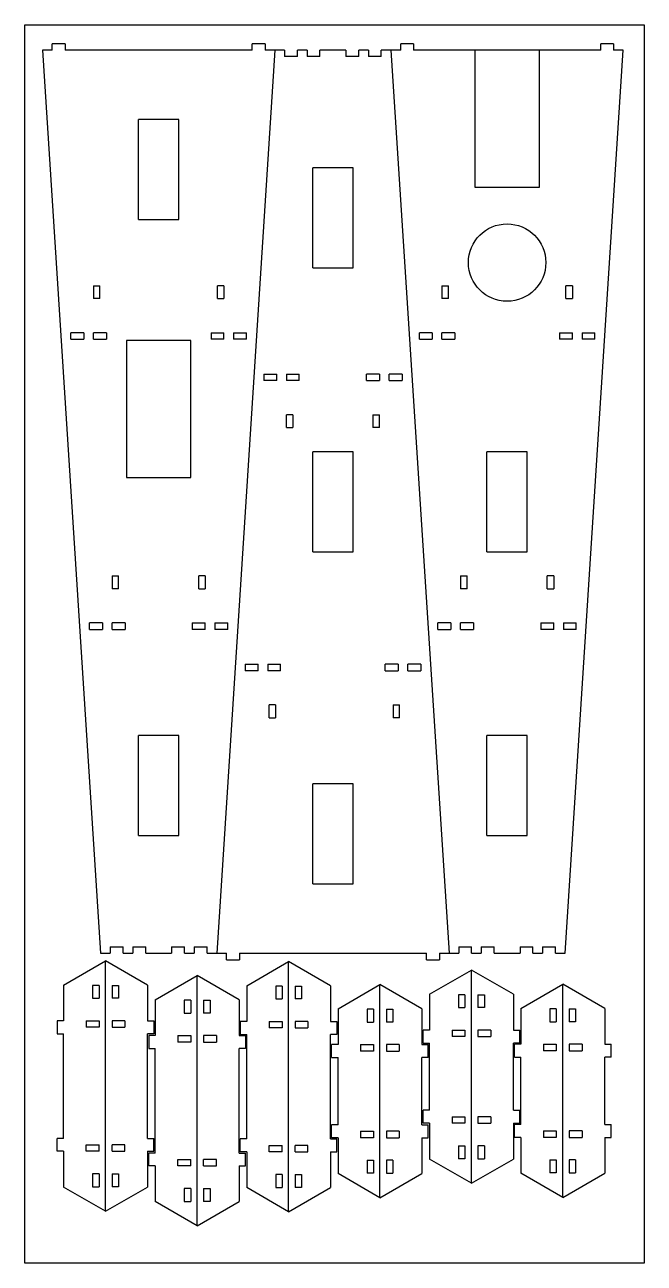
# Model space of a CAD drawing. Header units: inches. Extents: x -64.6 to -38.9, y -28.7 to 20.2.
# Drawn here: x -64.56 to -52.56, y -28.49 to -4.49 of the extents above; entities that cross this region are included whole.
import ezdxf

# ---------------------------------------------------------------- set-up
doc = ezdxf.new("R2010")
doc.units = ezdxf.units.IN
doc.header["$MEASUREMENT"] = 0
doc.linetypes.add('Continuous2', pattern=[0])
doc.layers.add('Cut', color=7, linetype='Continuous')

msp = doc.modelspace()

# ---------------------------------------------------------------- linework, layer by layer
at = {"color": 3, "linetype": 'Continuous2', "lineweight": -3, "true_color": 0x00ff00}
for p, q in [((-64.56, -4.486), (-52.56, -4.486)), ((-64.56, -28.486), (-64.56, -4.486)), ((-52.56, -4.486), (-52.56, -28.486)), ((-52.56, -28.486), (-64.56, -28.486))]:
    msp.add_line(p, q, dxfattribs=at)
msp.add_circle((-55.216, -9.095), 0.75)
at = {"layer": 'Cut', "color": 7, "linetype": 'Continuous2', "lineweight": -3, "true_color": 0xffffff}
for p, q in [((-64.028, -4.979), (-64.216, -4.979)), ((-64.216, -4.979), (-63.091, -22.479)), ((-64.028, -4.979), (-64.028, -4.854)), ((-63.778, -4.854), (-64.028, -4.854)), ((-63.778, -4.854), (-63.778, -4.979)), ((-60.153, -4.979), (-63.778, -4.979)), ((-59.716, -4.979), (-60.841, -22.479)), ((-60.153, -4.979), (-60.153, -4.854)), ((-59.903, -4.854), (-60.153, -4.854)), ((-59.903, -4.854), (-59.903, -4.979)), ((-59.716, -4.979), (-59.903, -4.979)), ((-59.528, -4.979), (-59.716, -4.979)), ((-59.528, -4.979), (-59.528, -5.104)), ((-59.091, -4.979), (-59.278, -4.979)), ((-59.278, -5.104), (-59.278, -4.979)), ((-59.091, -4.979), (-59.091, -5.104)), ((-58.341, -4.979), (-58.841, -4.979)), ((-58.841, -5.104), (-58.841, -4.979)), ((-58.341, -4.979), (-58.341, -5.104)), ((-57.903, -4.979), (-58.091, -4.979)), ((-58.091, -5.104), (-58.091, -4.979)), ((-57.903, -4.979), (-57.903, -5.104)), ((-57.466, -4.979), (-57.653, -4.979)), ((-57.653, -5.104), (-57.653, -4.979)), ((-57.278, -4.979), (-57.466, -4.979)), ((-57.466, -4.979), (-56.341, -22.479)), ((-57.278, -4.979), (-57.278, -4.854)), ((-57.028, -4.854), (-57.278, -4.854)), ((-57.028, -4.854), (-57.028, -4.979)), ((-53.403, -4.979), (-57.028, -4.979)), ((-54.591, -4.979), (-55.841, -4.979)), ((-55.841, -4.979), (-55.841, -7.635)), ((-54.591, -7.635), (-54.591, -4.979)), ((-54.091, -22.479), (-52.966, -4.979)), ((-53.403, -4.979), (-53.403, -4.854)), ((-53.153, -4.854), (-53.403, -4.854)), ((-53.153, -4.854), (-53.153, -4.979)), ((-52.966, -4.979), (-53.153, -4.979)), ((-59.278, -5.104), (-59.528, -5.104)), ((-58.841, -5.104), (-59.091, -5.104)), ((-58.091, -5.104), (-58.341, -5.104)), ((-57.653, -5.104), (-57.903, -5.104)), ((-61.575, -6.324), (-62.356, -6.324)), ((-62.356, -8.261), (-62.356, -6.324)), ((-61.575, -8.261), (-61.575, -6.324)), ((-58.2, -7.26), (-58.981, -7.26)), ((-58.981, -9.198), (-58.981, -7.26)), ((-58.2, -9.198), (-58.2, -7.26)), ((-55.841, -7.635), (-54.591, -7.635)), ((-62.356, -8.261), (-61.575, -8.261)), ((-58.981, -9.198), (-58.2, -9.198)), ((-63.229, -9.542), (-63.104, -9.542)), ((-63.229, -9.542), (-63.229, -9.792)), ((-63.104, -9.792), (-63.104, -9.542)), ((-60.702, -9.542), (-60.827, -9.542)), ((-60.827, -9.792), (-60.827, -9.542)), ((-60.702, -9.542), (-60.702, -9.792)), ((-56.479, -9.542), (-56.354, -9.542)), ((-56.479, -9.542), (-56.479, -9.792)), ((-56.354, -9.792), (-56.354, -9.542)), ((-53.952, -9.542), (-54.077, -9.542)), ((-54.077, -9.792), (-54.077, -9.542)), ((-53.952, -9.542), (-53.952, -9.792)), ((-63.104, -9.792), (-63.229, -9.792)), ((-60.827, -9.792), (-60.702, -9.792)), ((-56.354, -9.792), (-56.479, -9.792)), ((-54.077, -9.792), (-53.952, -9.792)), ((-63.666, -10.579), (-63.666, -10.454)), ((-63.416, -10.454), (-63.666, -10.454)), ((-63.416, -10.454), (-63.416, -10.579)), ((-63.229, -10.579), (-63.229, -10.454)), ((-62.979, -10.454), (-63.229, -10.454)), ((-62.979, -10.454), (-62.979, -10.579)), ((-60.952, -10.454), (-60.952, -10.579)), ((-60.952, -10.454), (-60.702, -10.454)), ((-60.702, -10.579), (-60.702, -10.454)), ((-60.515, -10.454), (-60.515, -10.579)), ((-60.515, -10.454), (-60.265, -10.454)), ((-60.265, -10.579), (-60.265, -10.454)), ((-56.916, -10.579), (-56.916, -10.454)), ((-56.666, -10.454), (-56.916, -10.454)), ((-56.666, -10.454), (-56.666, -10.579)), ((-56.479, -10.579), (-56.479, -10.454)), ((-56.229, -10.454), (-56.479, -10.454)), ((-56.229, -10.454), (-56.229, -10.579)), ((-54.202, -10.454), (-54.202, -10.579)), ((-54.202, -10.454), (-53.952, -10.454)), ((-53.952, -10.579), (-53.952, -10.454)), ((-53.765, -10.454), (-53.765, -10.579)), ((-53.765, -10.454), (-53.515, -10.454)), ((-53.515, -10.579), (-53.515, -10.454)), ((-63.666, -10.579), (-63.416, -10.579)), ((-63.229, -10.579), (-62.979, -10.579)), ((-61.341, -10.604), (-62.591, -10.604)), ((-62.591, -10.604), (-62.591, -13.26)), ((-61.341, -13.26), (-61.341, -10.604)), ((-60.702, -10.579), (-60.952, -10.579)), ((-60.265, -10.579), (-60.515, -10.579)), ((-56.916, -10.579), (-56.666, -10.579)), ((-56.479, -10.579), (-56.229, -10.579)), ((-53.952, -10.579), (-54.202, -10.579)), ((-53.515, -10.579), (-53.765, -10.579)), ((-59.93, -11.254), (-59.93, -11.379)), ((-59.93, -11.254), (-59.68, -11.254)), ((-59.68, -11.379), (-59.68, -11.254)), ((-59.492, -11.254), (-59.492, -11.379)), ((-59.492, -11.254), (-59.242, -11.254)), ((-59.242, -11.379), (-59.242, -11.254)), ((-57.939, -11.379), (-57.939, -11.254)), ((-57.689, -11.254), (-57.939, -11.254)), ((-57.689, -11.254), (-57.689, -11.379)), ((-57.501, -11.379), (-57.501, -11.254)), ((-57.251, -11.254), (-57.501, -11.254)), ((-57.251, -11.254), (-57.251, -11.379)), ((-59.68, -11.379), (-59.93, -11.379)), ((-59.242, -11.379), (-59.492, -11.379)), ((-57.939, -11.379), (-57.689, -11.379)), ((-57.501, -11.379), (-57.251, -11.379)), ((-59.492, -12.292), (-59.492, -12.042)), ((-59.367, -12.042), (-59.492, -12.042)), ((-59.367, -12.042), (-59.367, -12.292)), ((-57.814, -12.042), (-57.689, -12.042)), ((-57.814, -12.042), (-57.814, -12.292)), ((-57.689, -12.292), (-57.689, -12.042)), ((-59.492, -12.292), (-59.367, -12.292)), ((-57.689, -12.292), (-57.814, -12.292)), ((-58.2, -12.76), (-58.981, -12.76)), ((-58.981, -14.698), (-58.981, -12.76)), ((-58.2, -14.698), (-58.2, -12.76)), ((-54.825, -12.76), (-55.606, -12.76)), ((-55.606, -14.698), (-55.606, -12.76)), ((-54.825, -14.698), (-54.825, -12.76)), ((-62.591, -13.26), (-61.341, -13.26)), ((-58.981, -14.698), (-58.2, -14.698)), ((-55.606, -14.698), (-54.825, -14.698)), ((-62.867, -15.167), (-62.742, -15.167)), ((-62.867, -15.167), (-62.867, -15.417)), ((-62.742, -15.417), (-62.742, -15.167)), ((-61.064, -15.167), (-61.189, -15.167)), ((-61.189, -15.417), (-61.189, -15.167)), ((-61.064, -15.167), (-61.064, -15.417)), ((-56.117, -15.167), (-55.992, -15.167)), ((-56.117, -15.167), (-56.117, -15.417)), ((-55.992, -15.417), (-55.992, -15.167)), ((-54.314, -15.167), (-54.439, -15.167)), ((-54.439, -15.417), (-54.439, -15.167)), ((-54.314, -15.167), (-54.314, -15.417)), ((-62.742, -15.417), (-62.867, -15.417)), ((-61.189, -15.417), (-61.064, -15.417)), ((-55.992, -15.417), (-56.117, -15.417)), ((-54.439, -15.417), (-54.314, -15.417)), ((-63.305, -16.204), (-63.305, -16.079)), ((-63.055, -16.079), (-63.305, -16.079)), ((-63.055, -16.079), (-63.055, -16.204)), ((-62.867, -16.204), (-62.867, -16.079)), ((-62.617, -16.079), (-62.867, -16.079)), ((-62.617, -16.079), (-62.617, -16.204)), ((-61.314, -16.079), (-61.314, -16.204)), ((-61.314, -16.079), (-61.064, -16.079)), ((-61.064, -16.204), (-61.064, -16.079)), ((-60.876, -16.079), (-60.876, -16.204)), ((-60.876, -16.079), (-60.626, -16.079)), ((-60.626, -16.204), (-60.626, -16.079)), ((-56.555, -16.204), (-56.555, -16.079)), ((-56.305, -16.079), (-56.555, -16.079)), ((-56.305, -16.079), (-56.305, -16.204)), ((-56.117, -16.204), (-56.117, -16.079)), ((-55.867, -16.079), (-56.117, -16.079)), ((-55.867, -16.079), (-55.867, -16.204)), ((-54.564, -16.079), (-54.564, -16.204)), ((-54.564, -16.079), (-54.314, -16.079)), ((-54.314, -16.204), (-54.314, -16.079)), ((-54.126, -16.079), (-54.126, -16.204)), ((-54.126, -16.079), (-53.876, -16.079)), ((-53.876, -16.204), (-53.876, -16.079)), ((-63.305, -16.204), (-63.055, -16.204)), ((-62.867, -16.204), (-62.617, -16.204)), ((-61.064, -16.204), (-61.314, -16.204)), ((-60.626, -16.204), (-60.876, -16.204)), ((-56.555, -16.204), (-56.305, -16.204)), ((-56.117, -16.204), (-55.867, -16.204)), ((-54.314, -16.204), (-54.564, -16.204)), ((-53.876, -16.204), (-54.126, -16.204)), ((-60.291, -16.879), (-60.291, -17.004)), ((-60.291, -16.879), (-60.041, -16.879)), ((-60.041, -17.004), (-60.291, -17.004)), ((-60.041, -17.004), (-60.041, -16.879)), ((-59.854, -16.879), (-59.854, -17.004)), ((-59.854, -16.879), (-59.604, -16.879)), ((-59.604, -17.004), (-59.854, -17.004)), ((-59.604, -17.004), (-59.604, -16.879)), ((-57.577, -17.004), (-57.577, -16.879)), ((-57.327, -16.879), (-57.577, -16.879)), ((-57.577, -17.004), (-57.327, -17.004)), ((-57.327, -16.879), (-57.327, -17.004)), ((-57.14, -17.004), (-57.14, -16.879)), ((-56.89, -16.879), (-57.14, -16.879)), ((-57.14, -17.004), (-56.89, -17.004)), ((-56.89, -16.879), (-56.89, -17.004)), ((-59.825, -17.917), (-59.825, -17.667)), ((-59.7, -17.667), (-59.825, -17.667)), ((-59.7, -17.667), (-59.7, -17.917)), ((-57.423, -17.667), (-57.298, -17.667)), ((-57.423, -17.667), (-57.423, -17.917)), ((-57.298, -17.917), (-57.298, -17.667)), ((-59.825, -17.917), (-59.7, -17.917)), ((-57.298, -17.917), (-57.423, -17.917)), ((-61.575, -18.26), (-62.356, -18.26)), ((-62.356, -20.198), (-62.356, -18.26)), ((-61.575, -20.198), (-61.575, -18.26)), ((-54.825, -18.26), (-55.606, -18.26)), ((-55.606, -20.198), (-55.606, -18.26)), ((-54.825, -20.198), (-54.825, -18.26)), ((-58.2, -19.197), (-58.981, -19.197)), ((-58.981, -21.135), (-58.981, -19.197)), ((-58.2, -21.135), (-58.2, -19.197)), ((-62.356, -20.198), (-61.575, -20.198)), ((-55.606, -20.198), (-54.825, -20.198)), ((-58.981, -21.135), (-58.2, -21.135)), ((-63.091, -22.479), (-62.903, -22.479)), ((-62.903, -22.354), (-62.903, -22.479)), ((-62.903, -22.354), (-62.653, -22.354)), ((-62.653, -22.479), (-62.653, -22.354)), ((-62.653, -22.479), (-62.466, -22.479)), ((-62.466, -22.354), (-62.466, -22.479)), ((-62.466, -22.354), (-62.216, -22.354)), ((-62.216, -22.479), (-62.216, -22.354)), ((-62.216, -22.479), (-61.716, -22.479)), ((-61.716, -22.354), (-61.716, -22.479)), ((-61.716, -22.354), (-61.466, -22.354)), ((-61.466, -22.479), (-61.466, -22.354)), ((-61.466, -22.479), (-61.278, -22.479)), ((-61.278, -22.354), (-61.278, -22.479)), ((-61.278, -22.354), (-61.028, -22.354)), ((-61.028, -22.479), (-61.028, -22.354)), ((-61.028, -22.479), (-60.841, -22.479)), ((-60.841, -22.479), (-60.653, -22.479)), ((-60.653, -22.604), (-60.653, -22.479)), ((-60.403, -22.479), (-60.403, -22.604)), ((-60.403, -22.479), (-56.778, -22.479)), ((-56.778, -22.604), (-56.778, -22.479)), ((-56.528, -22.479), (-56.528, -22.604)), ((-56.528, -22.479), (-56.341, -22.479)), ((-56.341, -22.479), (-56.153, -22.479)), ((-56.153, -22.354), (-56.153, -22.479)), ((-56.153, -22.354), (-55.903, -22.354)), ((-55.903, -22.479), (-55.903, -22.354)), ((-55.903, -22.479), (-55.716, -22.479)), ((-55.716, -22.354), (-55.716, -22.479)), ((-55.716, -22.354), (-55.466, -22.354)), ((-55.466, -22.479), (-55.466, -22.354)), ((-55.466, -22.479), (-54.966, -22.479)), ((-54.966, -22.354), (-54.966, -22.479)), ((-54.966, -22.354), (-54.716, -22.354)), ((-54.716, -22.479), (-54.716, -22.354)), ((-54.716, -22.479), (-54.528, -22.479)), ((-54.528, -22.354), (-54.528, -22.479)), ((-54.528, -22.354), (-54.278, -22.354)), ((-54.278, -22.479), (-54.278, -22.354)), ((-54.278, -22.479), (-54.091, -22.479)), ((-63.807, -23.097), (-62.995, -22.628)), ((-62.995, -27.477), (-62.995, -22.628)), ((-62.183, -23.097), (-62.995, -22.628)), ((-60.653, -22.604), (-60.403, -22.604)), ((-60.261, -23.109), (-59.449, -22.64)), ((-59.449, -27.489), (-59.449, -22.64)), ((-58.637, -23.109), (-59.449, -22.64)), ((-56.778, -22.604), (-56.528, -22.604)), ((-62.032, -23.382), (-61.22, -22.913)), ((-61.22, -27.762), (-61.22, -22.913)), ((-60.408, -23.382), (-61.22, -22.913)), ((-56.719, -23.274), (-55.907, -22.805)), ((-55.907, -26.937), (-55.907, -22.805)), ((-55.095, -23.274), (-55.907, -22.805)), ((-63.807, -23.097), (-63.807, -23.789)), ((-63.12, -23.102), (-63.245, -23.102)), ((-63.245, -23.102), (-63.245, -23.352)), ((-63.12, -23.102), (-63.12, -23.352)), ((-62.87, -23.102), (-62.745, -23.102)), ((-62.87, -23.102), (-62.87, -23.352)), ((-62.745, -23.102), (-62.745, -23.352)), ((-62.183, -23.097), (-62.183, -23.789)), ((-60.261, -23.109), (-60.261, -23.801)), ((-59.574, -23.114), (-59.699, -23.114)), ((-59.699, -23.114), (-59.699, -23.364)), ((-59.574, -23.114), (-59.574, -23.364)), ((-59.324, -23.114), (-59.199, -23.114)), ((-59.324, -23.114), (-59.324, -23.364)), ((-59.199, -23.114), (-59.199, -23.364)), ((-58.637, -23.109), (-58.637, -23.801)), ((-58.492, -23.554), (-57.68, -23.085)), ((-57.68, -27.218), (-57.68, -23.085)), ((-56.869, -23.554), (-57.68, -23.085)), ((-56.719, -23.274), (-56.719, -23.969)), ((-55.095, -23.274), (-55.095, -23.969)), ((-54.95, -23.548), (-54.138, -23.079)), ((-54.138, -27.211), (-54.138, -23.079)), ((-53.326, -23.548), (-54.138, -23.079)), ((-63.245, -23.352), (-63.12, -23.352)), ((-62.745, -23.352), (-62.87, -23.352)), ((-62.032, -23.382), (-62.032, -24.074)), ((-61.345, -23.387), (-61.47, -23.387)), ((-61.47, -23.387), (-61.47, -23.637)), ((-61.345, -23.387), (-61.345, -23.637)), ((-61.095, -23.387), (-60.97, -23.387)), ((-61.095, -23.387), (-61.095, -23.637)), ((-60.97, -23.387), (-60.97, -23.637)), ((-60.408, -23.382), (-60.408, -24.074)), ((-59.699, -23.364), (-59.574, -23.364)), ((-59.199, -23.364), (-59.324, -23.364)), ((-56.032, -23.282), (-56.157, -23.282)), ((-56.157, -23.282), (-56.157, -23.532)), ((-56.032, -23.282), (-56.032, -23.532)), ((-55.782, -23.282), (-55.657, -23.282)), ((-55.782, -23.282), (-55.782, -23.532)), ((-55.657, -23.282), (-55.657, -23.532)), ((-61.47, -23.637), (-61.345, -23.637)), ((-60.97, -23.637), (-61.095, -23.637)), ((-58.492, -23.554), (-58.492, -24.25)), ((-57.805, -23.562), (-57.93, -23.562)), ((-57.93, -23.562), (-57.93, -23.812)), ((-57.805, -23.562), (-57.805, -23.812)), ((-57.555, -23.562), (-57.43, -23.562)), ((-57.555, -23.562), (-57.555, -23.812)), ((-57.43, -23.562), (-57.43, -23.812)), ((-56.869, -23.554), (-56.869, -24.25)), ((-56.157, -23.532), (-56.032, -23.532)), ((-55.657, -23.532), (-55.782, -23.532)), ((-54.95, -23.548), (-54.95, -24.243)), ((-54.263, -23.556), (-54.388, -23.556)), ((-54.388, -23.556), (-54.388, -23.806)), ((-54.263, -23.556), (-54.263, -23.806)), ((-54.013, -23.556), (-53.888, -23.556)), ((-54.013, -23.556), (-54.013, -23.806)), ((-53.888, -23.556), (-53.888, -23.806)), ((-53.326, -23.548), (-53.326, -24.243)), ((-63.807, -23.789), (-63.932, -23.789)), ((-63.932, -23.789), (-63.932, -24.039)), ((-63.37, -23.789), (-63.37, -23.914)), ((-63.37, -23.789), (-63.12, -23.789)), ((-63.12, -23.914), (-63.37, -23.914)), ((-63.12, -23.789), (-63.12, -23.914)), ((-62.62, -23.789), (-62.87, -23.789)), ((-62.87, -23.789), (-62.87, -23.914)), ((-62.87, -23.914), (-62.62, -23.914)), ((-62.62, -23.789), (-62.62, -23.914)), ((-62.183, -23.789), (-62.058, -23.789)), ((-62.058, -23.789), (-62.058, -24.039)), ((-60.261, -23.801), (-60.386, -23.801)), ((-60.386, -23.801), (-60.386, -24.051)), ((-59.824, -23.801), (-59.574, -23.801)), ((-59.824, -23.801), (-59.824, -23.926)), ((-59.574, -23.926), (-59.824, -23.926)), ((-59.574, -23.801), (-59.574, -23.926)), ((-59.074, -23.801), (-59.324, -23.801)), ((-59.324, -23.801), (-59.324, -23.926)), ((-59.324, -23.926), (-59.074, -23.926)), ((-59.074, -23.801), (-59.074, -23.926)), ((-58.637, -23.801), (-58.512, -23.801)), ((-58.512, -23.801), (-58.512, -24.051)), ((-57.93, -23.812), (-57.805, -23.812)), ((-57.43, -23.812), (-57.555, -23.812)), ((-56.719, -23.969), (-56.844, -23.969)), ((-56.844, -24.219), (-56.844, -23.969)), ((-56.282, -23.969), (-56.282, -24.094)), ((-56.282, -23.969), (-56.032, -23.969)), ((-56.032, -23.969), (-56.032, -24.094)), ((-55.532, -23.969), (-55.782, -23.969)), ((-55.782, -23.969), (-55.782, -24.094)), ((-55.532, -23.969), (-55.532, -24.094)), ((-55.095, -23.969), (-54.97, -23.969)), ((-54.97, -24.219), (-54.97, -23.969)), ((-54.388, -23.806), (-54.263, -23.806)), ((-53.888, -23.806), (-54.013, -23.806)), ((-63.932, -24.039), (-63.807, -24.039)), ((-63.807, -26.066), (-63.807, -24.039)), ((-62.058, -24.039), (-62.183, -24.039)), ((-62.183, -26.066), (-62.183, -24.039)), ((-62.032, -24.074), (-62.157, -24.074)), ((-62.157, -24.074), (-62.157, -24.324)), ((-61.595, -24.074), (-61.595, -24.199)), ((-61.595, -24.074), (-61.345, -24.074)), ((-61.345, -24.199), (-61.595, -24.199)), ((-61.345, -24.074), (-61.345, -24.199)), ((-60.845, -24.074), (-61.095, -24.074)), ((-61.095, -24.074), (-61.095, -24.199)), ((-61.095, -24.199), (-60.845, -24.199)), ((-60.845, -24.074), (-60.845, -24.199)), ((-60.408, -24.074), (-60.283, -24.074)), ((-60.386, -24.051), (-60.261, -24.051)), ((-60.283, -24.074), (-60.283, -24.324)), ((-60.261, -26.078), (-60.261, -24.051)), ((-58.512, -24.051), (-58.637, -24.051)), ((-58.637, -26.078), (-58.637, -24.051)), ((-56.844, -24.219), (-56.719, -24.219)), ((-56.719, -25.523), (-56.719, -24.219)), ((-56.032, -24.094), (-56.282, -24.094)), ((-55.782, -24.094), (-55.532, -24.094)), ((-55.095, -25.523), (-55.095, -24.219)), ((-54.97, -24.219), (-55.095, -24.219)), ((-62.157, -24.324), (-62.032, -24.324)), ((-62.032, -26.351), (-62.032, -24.324)), ((-60.283, -24.324), (-60.408, -24.324)), ((-60.408, -26.351), (-60.408, -24.324)), ((-58.492, -24.25), (-58.617, -24.25)), ((-58.617, -24.5), (-58.617, -24.25)), ((-58.055, -24.25), (-58.055, -24.375)), ((-58.055, -24.25), (-57.805, -24.25)), ((-57.805, -24.375), (-58.055, -24.375)), ((-57.805, -24.25), (-57.805, -24.375)), ((-57.305, -24.25), (-57.555, -24.25)), ((-57.555, -24.25), (-57.555, -24.375)), ((-57.555, -24.375), (-57.305, -24.375)), ((-57.305, -24.25), (-57.305, -24.375)), ((-56.869, -24.25), (-56.744, -24.25)), ((-56.744, -24.5), (-56.744, -24.25)), ((-54.95, -24.243), (-55.075, -24.243)), ((-55.075, -24.493), (-55.075, -24.243)), ((-54.513, -24.243), (-54.513, -24.368)), ((-54.513, -24.243), (-54.263, -24.243)), ((-54.263, -24.368), (-54.513, -24.368)), ((-54.263, -24.243), (-54.263, -24.368)), ((-53.763, -24.243), (-54.013, -24.243)), ((-54.013, -24.243), (-54.013, -24.368)), ((-54.013, -24.368), (-53.763, -24.368)), ((-53.763, -24.243), (-53.763, -24.368)), ((-53.326, -24.243), (-53.201, -24.243)), ((-53.201, -24.493), (-53.201, -24.243)), ((-58.617, -24.5), (-58.492, -24.5)), ((-58.492, -25.803), (-58.492, -24.5)), ((-56.869, -25.803), (-56.869, -24.5)), ((-56.744, -24.5), (-56.869, -24.5)), ((-55.075, -24.493), (-54.95, -24.493)), ((-54.95, -25.797), (-54.95, -24.493)), ((-53.326, -25.797), (-53.326, -24.493)), ((-53.201, -24.493), (-53.326, -24.493)), ((-56.719, -25.523), (-56.844, -25.523)), ((-56.844, -25.773), (-56.844, -25.523)), ((-56.282, -25.648), (-56.282, -25.773)), ((-56.282, -25.648), (-56.032, -25.648)), ((-56.032, -25.648), (-56.032, -25.773)), ((-55.782, -25.648), (-55.782, -25.773)), ((-55.532, -25.648), (-55.782, -25.648)), ((-55.532, -25.648), (-55.532, -25.773)), ((-55.095, -25.523), (-54.97, -25.523)), ((-54.97, -25.773), (-54.97, -25.523)), ((-58.492, -25.803), (-58.617, -25.803)), ((-58.617, -26.053), (-58.617, -25.803)), ((-56.869, -25.803), (-56.744, -25.803)), ((-56.719, -25.773), (-56.844, -25.773)), ((-56.744, -26.053), (-56.744, -25.803)), ((-56.719, -25.773), (-56.719, -26.469)), ((-56.032, -25.773), (-56.282, -25.773)), ((-55.782, -25.773), (-55.532, -25.773)), ((-55.095, -25.773), (-54.97, -25.773)), ((-55.095, -25.773), (-55.095, -26.469)), ((-54.95, -25.797), (-55.075, -25.797)), ((-55.075, -26.047), (-55.075, -25.797)), ((-53.326, -25.797), (-53.201, -25.797)), ((-53.201, -26.047), (-53.201, -25.797)), ((-63.932, -26.316), (-63.932, -26.066)), ((-63.807, -26.066), (-63.932, -26.066)), ((-62.183, -26.066), (-62.058, -26.066)), ((-62.058, -26.316), (-62.058, -26.066)), ((-60.386, -26.328), (-60.386, -26.078)), ((-60.261, -26.078), (-60.386, -26.078)), ((-58.637, -26.078), (-58.512, -26.078)), ((-58.492, -26.053), (-58.617, -26.053)), ((-58.512, -26.328), (-58.512, -26.078)), ((-58.492, -26.053), (-58.492, -26.749)), ((-58.055, -25.928), (-58.055, -26.053)), ((-58.055, -25.928), (-57.805, -25.928)), ((-57.805, -26.053), (-58.055, -26.053)), ((-57.805, -25.928), (-57.805, -26.053)), ((-57.555, -25.928), (-57.555, -26.053)), ((-57.305, -25.928), (-57.555, -25.928)), ((-57.555, -26.053), (-57.305, -26.053)), ((-57.305, -25.928), (-57.305, -26.053)), ((-56.869, -26.053), (-56.744, -26.053)), ((-56.869, -26.053), (-56.869, -26.749)), ((-54.95, -26.047), (-55.075, -26.047)), ((-54.95, -26.047), (-54.95, -26.743)), ((-54.513, -25.922), (-54.513, -26.047)), ((-54.513, -25.922), (-54.263, -25.922)), ((-54.263, -26.047), (-54.513, -26.047)), ((-54.263, -25.922), (-54.263, -26.047)), ((-54.013, -25.922), (-54.013, -26.047)), ((-53.763, -25.922), (-54.013, -25.922)), ((-54.013, -26.047), (-53.763, -26.047)), ((-53.763, -25.922), (-53.763, -26.047)), ((-53.326, -26.047), (-53.201, -26.047)), ((-53.326, -26.047), (-53.326, -26.743)), ((-63.807, -26.316), (-63.932, -26.316)), ((-63.807, -26.316), (-63.807, -27.009)), ((-63.37, -26.191), (-63.12, -26.191)), ((-63.37, -26.316), (-63.37, -26.191)), ((-63.12, -26.316), (-63.37, -26.316)), ((-63.12, -26.316), (-63.12, -26.191)), ((-62.87, -26.316), (-62.87, -26.191)), ((-62.62, -26.191), (-62.87, -26.191)), ((-62.87, -26.316), (-62.62, -26.316)), ((-62.62, -26.316), (-62.62, -26.191)), ((-62.183, -26.316), (-62.058, -26.316)), ((-62.183, -26.316), (-62.183, -27.009)), ((-62.157, -26.601), (-62.157, -26.351)), ((-62.032, -26.351), (-62.157, -26.351)), ((-60.408, -26.351), (-60.283, -26.351)), ((-60.261, -26.328), (-60.386, -26.328)), ((-60.283, -26.601), (-60.283, -26.351)), ((-60.261, -26.328), (-60.261, -27.021)), ((-59.824, -26.328), (-59.824, -26.203)), ((-59.824, -26.203), (-59.574, -26.203)), ((-59.574, -26.328), (-59.824, -26.328)), ((-59.574, -26.328), (-59.574, -26.203)), ((-59.324, -26.328), (-59.324, -26.203)), ((-59.074, -26.203), (-59.324, -26.203)), ((-59.324, -26.328), (-59.074, -26.328)), ((-59.074, -26.328), (-59.074, -26.203)), ((-58.637, -26.328), (-58.512, -26.328)), ((-58.637, -26.328), (-58.637, -27.021)), ((-56.157, -26.21), (-56.032, -26.21)), ((-56.157, -26.21), (-56.157, -26.46)), ((-56.032, -26.21), (-56.032, -26.46)), ((-55.657, -26.21), (-55.782, -26.21)), ((-55.782, -26.21), (-55.782, -26.46)), ((-55.657, -26.21), (-55.657, -26.46)), ((-62.032, -26.601), (-62.157, -26.601)), ((-62.032, -26.601), (-62.032, -27.293)), ((-61.595, -26.476), (-61.345, -26.476)), ((-61.595, -26.601), (-61.595, -26.476)), ((-61.345, -26.601), (-61.595, -26.601)), ((-61.345, -26.601), (-61.345, -26.476)), ((-61.095, -26.601), (-61.095, -26.476)), ((-60.845, -26.476), (-61.095, -26.476)), ((-61.095, -26.601), (-60.845, -26.601)), ((-60.845, -26.601), (-60.845, -26.476)), ((-60.408, -26.601), (-60.283, -26.601)), ((-60.408, -26.601), (-60.408, -27.293)), ((-57.93, -26.491), (-57.805, -26.491)), ((-57.93, -26.491), (-57.93, -26.741)), ((-57.805, -26.491), (-57.805, -26.741)), ((-57.43, -26.491), (-57.555, -26.491)), ((-57.555, -26.491), (-57.555, -26.741)), ((-57.43, -26.491), (-57.43, -26.741)), ((-55.907, -26.937), (-56.719, -26.469)), ((-56.032, -26.46), (-56.157, -26.46)), ((-55.907, -26.937), (-55.095, -26.469)), ((-55.782, -26.46), (-55.657, -26.46)), ((-54.388, -26.485), (-54.263, -26.485)), ((-54.388, -26.485), (-54.388, -26.735)), ((-54.263, -26.485), (-54.263, -26.735)), ((-53.888, -26.485), (-54.013, -26.485)), ((-54.013, -26.485), (-54.013, -26.735)), ((-53.888, -26.485), (-53.888, -26.735)), ((-63.12, -26.754), (-63.245, -26.754)), ((-63.245, -26.754), (-63.245, -27.004)), ((-63.12, -26.754), (-63.12, -27.004)), ((-62.87, -26.754), (-62.745, -26.754)), ((-62.87, -26.754), (-62.87, -27.004)), ((-62.745, -26.754), (-62.745, -27.004)), ((-59.574, -26.766), (-59.699, -26.766)), ((-59.699, -26.766), (-59.699, -27.016)), ((-59.574, -26.766), (-59.574, -27.016)), ((-59.324, -26.766), (-59.199, -26.766)), ((-59.324, -26.766), (-59.324, -27.016)), ((-59.199, -26.766), (-59.199, -27.016)), ((-57.68, -27.218), (-58.492, -26.749)), ((-57.805, -26.741), (-57.93, -26.741)), ((-57.68, -27.218), (-56.869, -26.749)), ((-57.555, -26.741), (-57.43, -26.741)), ((-54.138, -27.211), (-54.95, -26.743)), ((-54.263, -26.735), (-54.388, -26.735)), ((-54.138, -27.211), (-53.326, -26.743)), ((-54.013, -26.735), (-53.888, -26.735)), ((-62.995, -27.477), (-63.807, -27.009)), ((-63.245, -27.004), (-63.12, -27.004)), ((-62.995, -27.477), (-62.183, -27.009)), ((-62.745, -27.004), (-62.87, -27.004)), ((-61.345, -27.039), (-61.47, -27.039)), ((-61.47, -27.039), (-61.47, -27.289)), ((-61.345, -27.039), (-61.345, -27.289)), ((-61.095, -27.039), (-60.97, -27.039)), ((-61.095, -27.039), (-61.095, -27.289)), ((-60.97, -27.039), (-60.97, -27.289)), ((-59.449, -27.489), (-60.261, -27.021)), ((-59.699, -27.016), (-59.574, -27.016)), ((-59.449, -27.489), (-58.637, -27.021)), ((-59.199, -27.016), (-59.324, -27.016)), ((-61.22, -27.762), (-62.032, -27.293)), ((-61.47, -27.289), (-61.345, -27.289)), ((-61.22, -27.762), (-60.408, -27.293)), ((-60.97, -27.289), (-61.095, -27.289))]:
    msp.add_line(p, q, dxfattribs=at)

doc.saveas('drawing.dxf')
